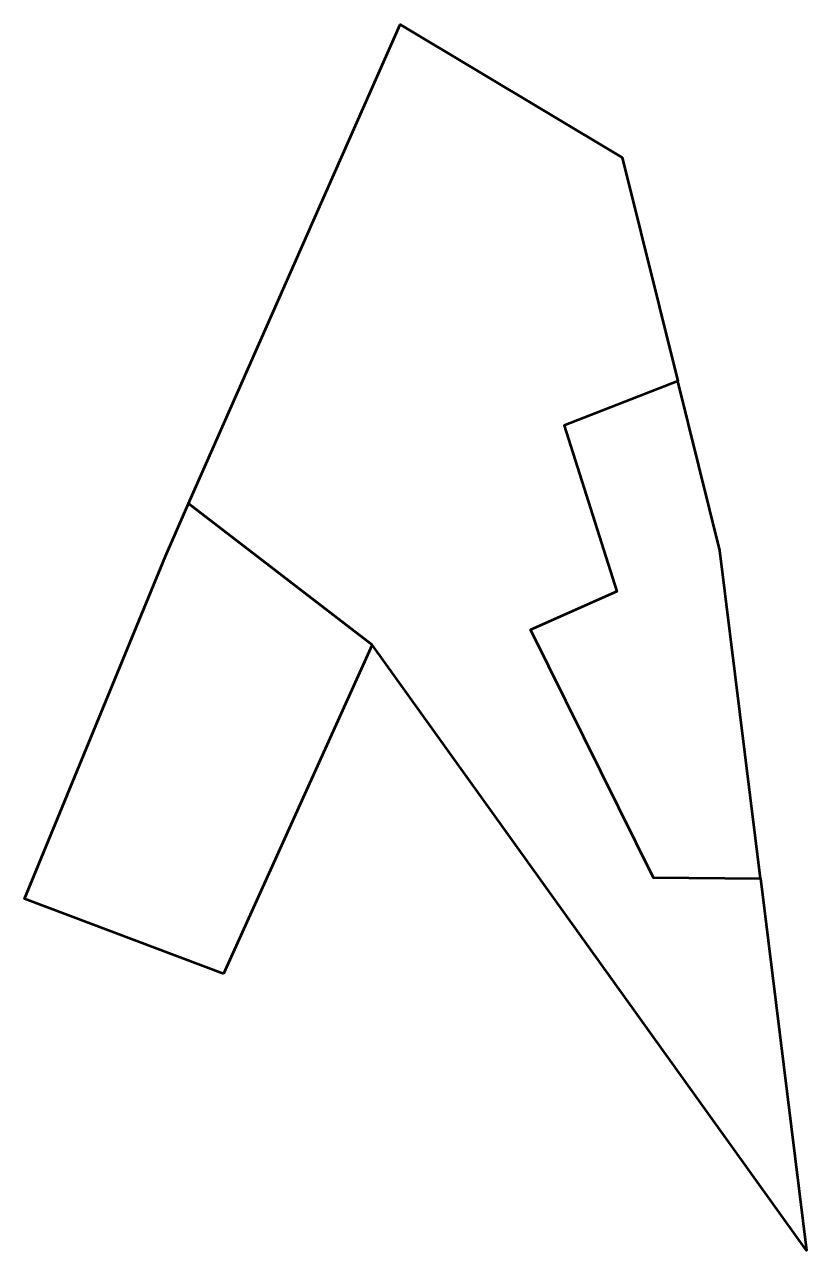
# Model space of a CAD drawing. Header units: metres. Extents: x 807977 to 808058, y 9157488 to 9157617.
import ezdxf

# ---------------------------------------------------------------- set-up
doc = ezdxf.new("R2010")
doc.units = ezdxf.units.M
doc.header["$MEASUREMENT"] = 0
doc.layers.add('2772-21057', color=1, linetype='Continuous')

msp = doc.modelspace()

# ---------------------------------------------------------------- linework, layer by layer
at = {"layer": '2772-21057', "color": 254, "lineweight": 53, "true_color": 0xcccccc}
msp.add_lwpolyline([(808007.45, 9157597.52), (808015.85, 9157616.56), (808039.1, 9157602.65), (808044.91, 9157579.2), (808033.04, 9157574.55), (808038.54, 9157557.19), (808029.51, 9157553.16), (808042.33, 9157527.22), (808053.56, 9157527.12), (808058.38, 9157488.16), (808012.94, 9157551.61), (807993.72, 9157566.4)], close=True, dxfattribs=at)
at = {"layer": '2772-21057', "color": 5, "lineweight": 53, "true_color": 0x0000ff}
msp.add_lwpolyline([(808038.54, 9157557.19), (808029.51, 9157553.16), (808042.33, 9157527.22), (808053.56, 9157527.12), (808049.3, 9157561.48), (808044.91, 9157579.2), (808033.04, 9157574.55)], close=True, dxfattribs=at)
at = {"layer": '2772-21057', "color": 131, "lineweight": 53, "true_color": 0xbbffff}
msp.add_lwpolyline([(807997.36, 9157517.14), (807976.55, 9157524.99), (807991.29, 9157560.89), (807993.72, 9157566.4), (808012.94, 9157551.61)], close=True, dxfattribs=at)

doc.saveas('drawing.dxf')
